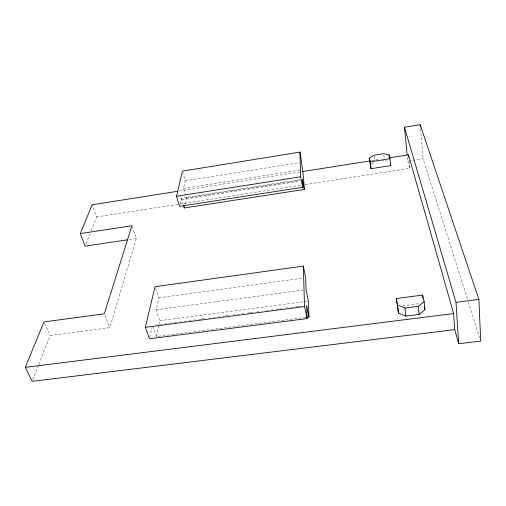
<?xml version="1.0" encoding="UTF-8"?>
<svg xmlns="http://www.w3.org/2000/svg" width="506" height="506" viewBox="0 0 506 506"><rect width="100%" height="100%" fill="white"/><g stroke="black" fill="none" stroke-linecap="round" stroke-linejoin="round"><path stroke-width="0.38" stroke-dasharray="2.53 1.9" d="M305.833 317.332L156.449 336.534L158.89 325.219M159.055 324.466L159.864 320.696L156.076 309.792L158.789 297.806L155.506 288.186M185.006 204.158L186.316 198.067L183.526 188.409L185.247 180.825L183.109 173.349M149.833 337.293L152.002 327.686M179.991 204.127L181.325 198.219L300.039 179.655M38.804 364.611L50.195 335.51L109.834 327.66L136.297 238.522L132.401 227.169M32.827 379.886L38.519 365.338M86.026 243.968L90.03 233.74M91.169 230.825L96.602 216.941L92.092 204.803M371.568 164.121L374.105 162.47M185.247 180.825L299.482 162.603M183.526 188.409L299.723 170.048M179.371 191.021L300.153 171.951M371.847 160.63L374.965 160.136M375.743 160.016L378.861 159.523M382.232 160.876L383.731 160.636M407.374 157.239L407.747 161.085L423.048 158.688L468.075 301.146M186.316 198.067L300.811 180.18M181.711 199.535L300.298 181.028M96.602 216.941L301.215 185.183M305.118 184.576L409.765 168.334L408.974 160.092M129.327 239.559L136.297 238.522M158.789 297.806L303.322 278.079M156.076 309.792L302.936 290.102M159.864 320.696L308.382 301.127M155.633 325.061L157.202 324.858M160.326 324.447L161.888 324.245M165.019 323.834L166.582 323.631M169.712 323.22L171.275 323.018M174.406 322.607L176.752 322.303M179.883 321.892L181.445 321.69M184.57 321.278L186.138 321.076M189.263 320.665L190.832 320.462M193.956 320.051L195.525 319.849M198.649 319.438L200.996 319.134M201.78 319.033L205.689 318.521M208.82 318.11L210.382 317.907M213.513 317.496L215.075 317.294M218.206 316.882L219.768 316.68M222.899 316.269L225.246 315.965M226.024 315.864L229.933 315.352M233.064 314.941L234.626 314.738M237.757 314.327L239.319 314.125M242.45 313.714L244.012 313.511M247.143 313.1L249.49 312.797M250.274 312.695L254.183 312.183M257.307 311.772L258.876 311.57M266.694 310.551L268.262 310.342M271.387 309.938L272.955 309.729M276.08 309.324L278.426 309.014M279.211 308.913L282.335 308.502M286.251 307.996L287.813 307.787M290.944 307.382L292.506 307.174M295.637 306.769L297.983 306.459M298.761 306.358L302.67 305.845M402.612 305.801L420.271 303.537M385.155 160.687L389.867 161.876M44.623 323.366L50.195 335.51M104.9 315.263L109.834 327.66M152.768 326.206L156.449 336.534M468.309 301.899L479.511 337.325M181.325 198.219L183.153 204.456M407.747 161.085L409.765 168.334M373.991 156.006L374.459 159.788M383.864 155.215L384.301 159.004M420.505 128.53L423.048 158.688"/><path stroke-width="0.76" d="M304.283 189.44L302.386 179.288L302.651 187.283L179.485 206.34L176.493 196.258L182.47 171.104L299.944 152.085C301.892 164.482 303.733 176.885 304.283 189.44L184.184 207.966L184.513 206.442M308.964 316.933L306.585 305.333L307.028 318.603L149.498 338.767L145.342 327.357L155 286.712L303.322 266.105L305.662 277.756L306.06 289.679L308.382 301.127L308.964 316.933L306.617 317.23M407.147 154.931L404.452 127.234L420.176 124.659L478.891 299.4L480.7 341.095L458.67 343.726L454.736 329.621L32.258 381.341L25.3 367.362L43.965 321.936L104.318 313.802L131.914 225.746L80.258 233.608L85.166 246.163L127.778 239.793M80.258 233.608L92.092 204.803L177.815 191.268M419.145 314.428L424.901 309.71L424.136 301.62L422.573 295.093L396.28 298.508L398.488 313.069L405.85 316.105L419.145 314.428L418.329 306.326L424.136 301.62M369.418 158.138L373.896 155.253L383.687 153.697L389.095 155.019L389.981 158.707L390.746 165.601L371.006 168.688L369.418 158.138L371.006 168.688M302.493 171.578L370.284 160.876M388.987 157.923L408.468 154.849L453.648 313.581L454.736 329.621M370.126 161.838L389.981 158.707M176.493 196.258L300.672 176.771L299.944 152.085M145.342 327.357L304.523 306.547L303.322 266.105M396.28 298.508L397.526 305.042L404.933 308.04L418.329 306.326M404.452 127.234L455.982 302.329L478.891 299.4M25.3 367.362L453.648 313.581M183.362 205.158L184.184 207.966M390.398 164.108L390.746 165.601M424.205 306.794L424.901 309.71M304.523 306.547L307.028 318.603M300.672 176.771L302.651 187.283M397.526 305.042L398.488 313.069M404.933 308.04L405.85 316.105M389.095 155.019L389.525 158.827M422.573 295.093L422.852 298.021M408.468 154.849L408.684 157.094M420.176 124.659L420.372 126.981M455.982 302.329L458.67 343.726"/></g></svg>
